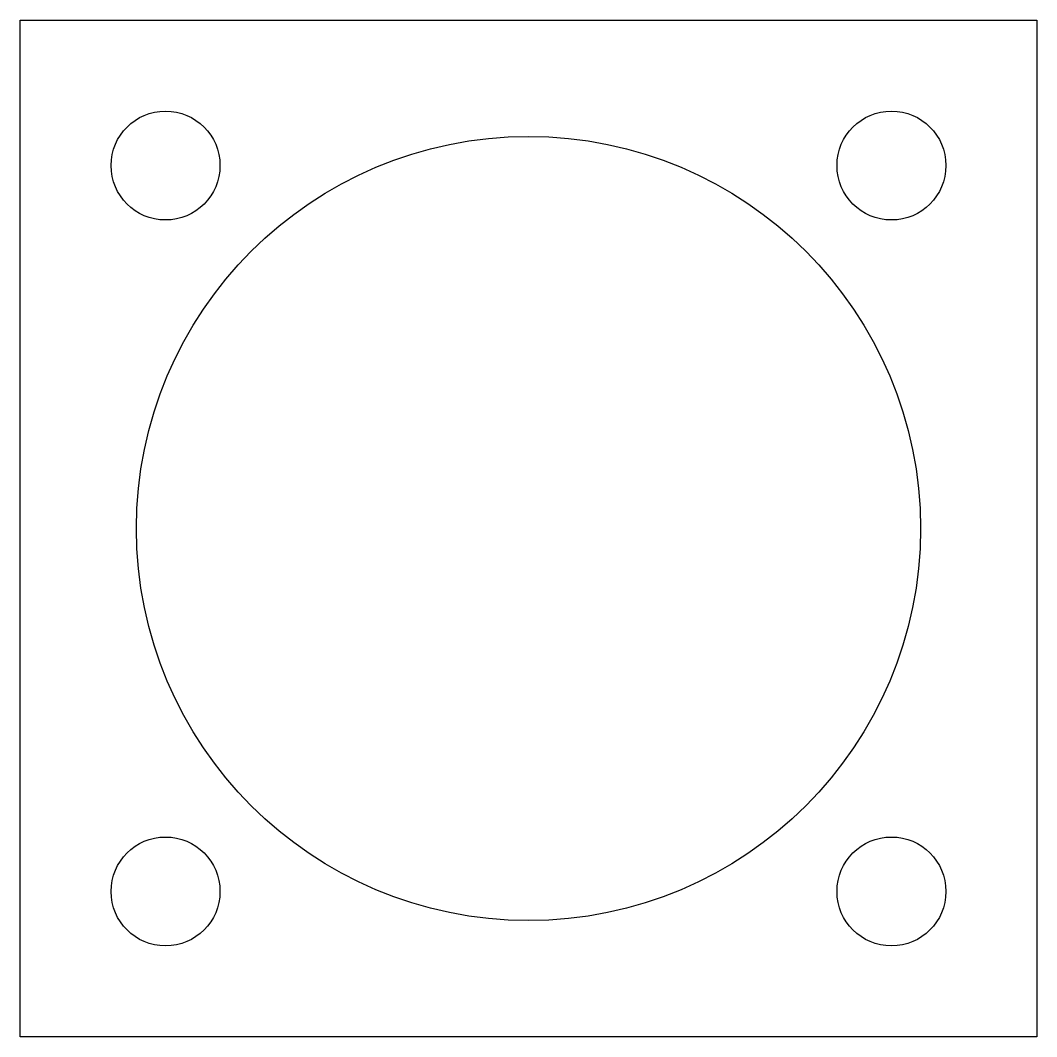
# Model space of a CAD drawing. Header units: millimetres. Extents: x -14 to 14, y 21 to 49.
import ezdxf

# ---------------------------------------------------------------- set-up
doc = ezdxf.new("R2010")
doc.units = ezdxf.units.MM
doc.layers.get('0').update_dxf_attribs({"linetype": 'CONTINUOUS'})

msp = doc.modelspace()

# ---------------------------------------------------------------- linework, layer by layer
msp.add_lwpolyline([(-14, 49), (14, 49), (14, 21), (-14, 21)], close=True)
for centre, radius in [((-10, 45), 1.5), ((10, 45), 1.5), ((0, 35), 10.8), ((-10, 25), 1.5), ((10, 25), 1.5)]:
    msp.add_circle(centre, radius)

doc.saveas('drawing.dxf')
